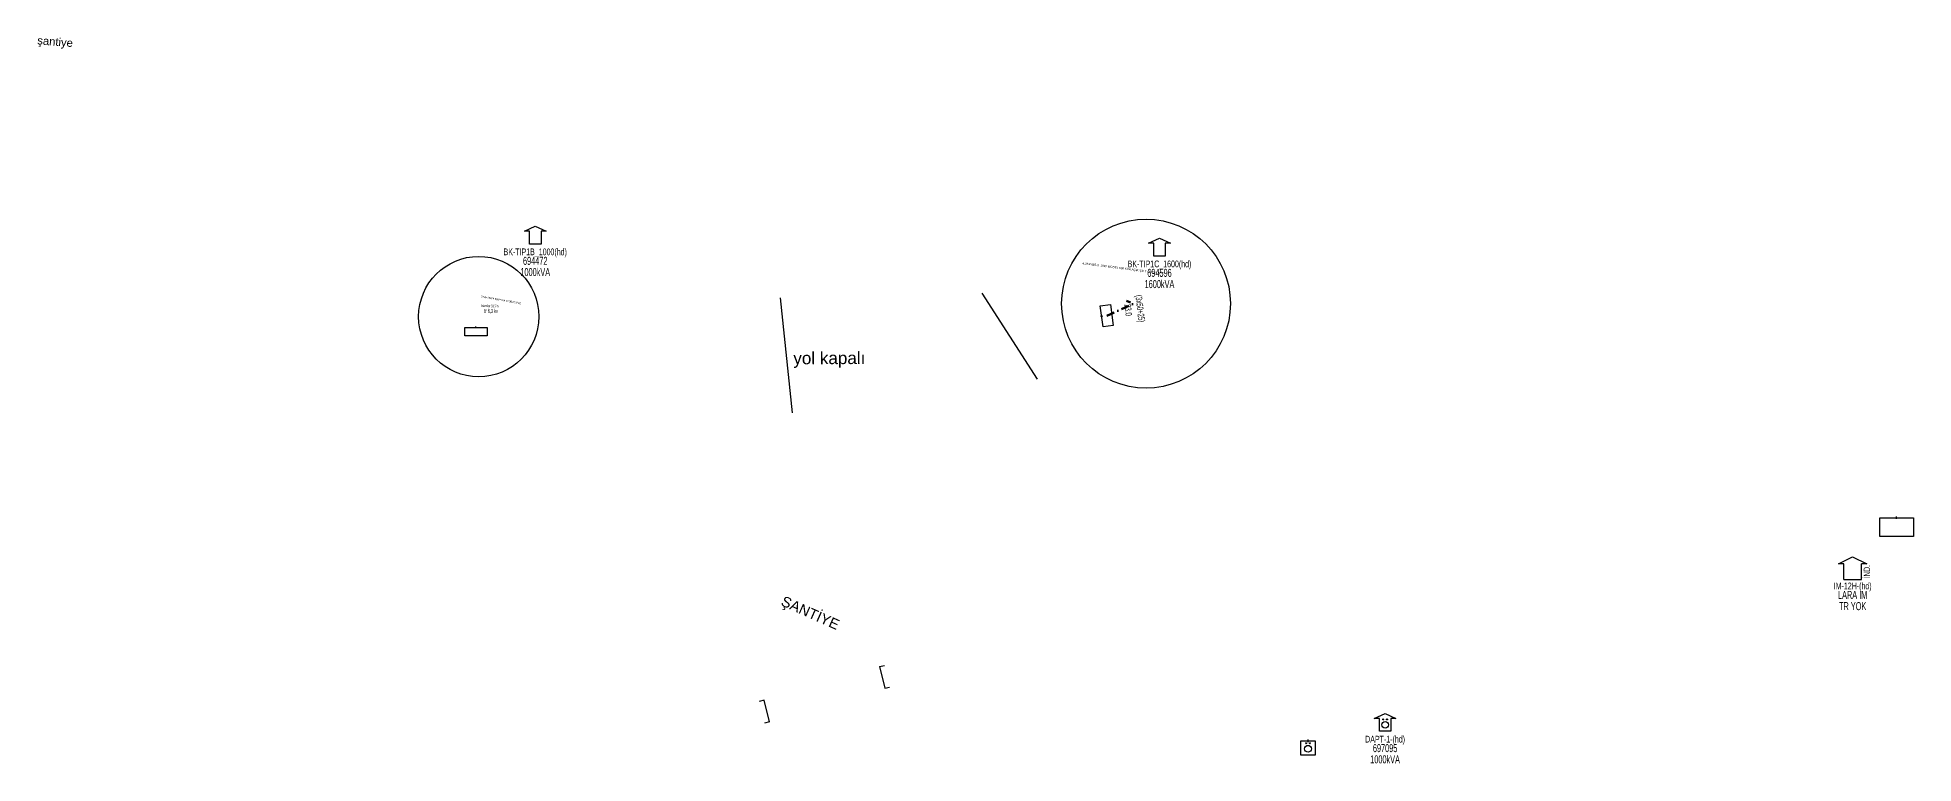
# Model space of a CAD drawing. Header units: millimetres. Extents: x 568462 to 571186, y 4080123 to 4081617.
# Drawn here: x 570600 to 571186, y 4080616 to 4080843 of the extents above; entities that cross this region are included whole.
import ezdxf
from ezdxf.enums import TextEntityAlignment as Align

# ---------------------------------------------------------------- set-up
doc = ezdxf.new("R2010")
doc.units = ezdxf.units.MM
doc.linetypes.add('DASHDOT', pattern=[5, 2.5, -1.25, 0, -1.25])
for name, color, linetype, lineweight in [('HAT_AG_YERALTI_MEVCUT', 126, 'DASHDOT', 50), ('KULLANICI', 4, 'Continuous', 25), ('TRAFO_MEVCUT', 5, 'Continuous', 30)]:
    doc.layers.add(name, color=color, linetype=linetype, lineweight=lineweight)
doc.layers.add('NIA_OG', color=6, linetype='Continuous')
doc.styles.get("Standard").update_dxf_attribs({"font": 'Arial'})

# ---------------------------------------------------------------- blocks, each defined once
blk = doc.blocks.new('OG_NIA', base_point=(-43.6726, 128.9236))
at = {"layer": 'NIA_OG'}
for p, q in [((-43.672618, 132.403582), (-45.232618, 132.403582)), ((-43.672618, 125.443582), (-43.672618, 132.403582)), ((-43.672618, 125.443582), (-45.232618, 125.443582))]:
    blk.add_line(p, q, dxfattribs=at)
blk = doc.blocks.new('MEV_INDMERK_KARE')
at = {"layer": 'TRAFO_MEVCUT', "linetype": 'Continuous'}
for p, q in [((-5.268651, -2.925), (-5.268651, 2.925)), ((-5.268651, 2.925), (5.268651, 2.925)), ((0, 2.535), (0, 3.315)), ((5.268651, 2.925), (5.268651, -2.925)), ((5.268651, -2.925), (-5.268651, -2.925))]:
    blk.add_line(p, q, dxfattribs=at)
blk = doc.blocks.new('MEV_INDMERK')
at = {"layer": 'TRAFO_MEVCUT', "linetype": 'Continuous'}
for p, q in [((-4.4, 2.4), (0, 4.6)), ((-2.8, 2.4), (-4.4, 2.4)), ((-2.8, -2.4), (-2.8, 2.4)), ((0, 4.6), (4.4, 2.4)), ((4.4, 2.4), (2.8, 2.4)), ((2.8, -2.4), (2.8, 2.4)), ((-2.8, -2.4), (2.8, -2.4))]:
    blk.add_line(p, q, dxfattribs=at)
at = {"layer": 'TRAFO_MEVCUT', "linetype": 'Continuous', "width": 0.6}
blk.add_text('İND.', height=2, rotation=90, dxfattribs=at).set_placement((5.417363, -0.010583), align=Align.CENTER)
blk = doc.blocks.new('MEV_OZELBINA_KARE')
at = {"layer": 'TRAFO_MEVCUT', "linetype": 'Continuous'}
for p, q in [((-2.25, 2.25), (2.25, 2.25)), ((-2.25, -2.25), (-2.25, 2.25)), ((0, 1.8), (0, 2.7)), ((2.25, 2.25), (2.25, -2.25)), ((2.25, -2.25), (-2.25, -2.25))]:
    blk.add_line(p, q, dxfattribs=at)
for centre, radius in [((0, -0.215091), 1.049264), ((-0.592312, 1.488957), 0.15614), ((0.592312, 1.488957), 0.15614)]:
    blk.add_circle(centre, radius, dxfattribs=at)
blk = doc.blocks.new('MEV_DAPT_OZEL')
at = {"layer": 'TRAFO_MEVCUT', "linetype": 'Continuous'}
for p, q in [((-3.4, 2), (0, 3.6)), ((-1.8, 2), (-3.4, 2)), ((-1.8, -2), (-1.8, 2)), ((0, 3.6), (3.4, 2)), ((1.8, 2), (1.8, -2)), ((3.4, 2), (1.8, 2)), ((1.8, -2), (-1.8, -2))]:
    blk.add_line(p, q, dxfattribs=at)
for centre, radius in [((0, 0), 1.049264), ((-0.592312, 1.704048), 0.15614), ((0.592312, 1.704048), 0.15614)]:
    blk.add_circle(centre, radius, dxfattribs=at)
blk = doc.blocks.new('MEV_BINA_KARE')
at = {"layer": 'TRAFO_MEVCUT', "linetype": 'Continuous'}
for p, q in [((-2.25, -2.25), (-2.25, 2.25)), ((-2.25, 2.25), (2.25, 2.25)), ((0, 1.8), (0, 2.7)), ((2.25, 2.25), (2.25, -2.25)), ((2.25, -2.25), (-2.25, -2.25))]:
    blk.add_line(p, q, dxfattribs=at)
blk = doc.blocks.new('MEV_BETKOSK')
at = {"layer": 'TRAFO_MEVCUT', "linetype": 'Continuous'}
for p, q in [((-3.4, 2), (0, 3.6)), ((-1.8, 2), (-3.4, 2)), ((-1.8, -2), (-1.8, 2)), ((0, 3.6), (3.4, 2)), ((3.4, 2), (1.8, 2)), ((1.8, 2), (1.8, -2)), ((1.8, -2), (-1.8, -2))]:
    blk.add_line(p, q, dxfattribs=at)

msp = doc.modelspace()

# ---------------------------------------------------------------- linework, layer by layer
at = {"layer": 'HAT_AG_YERALTI_MEVCUT', "flags": 128}
msp.add_lwpolyline([(570933.711, 4080755.911), (570942.100483, 4080759.660834), (570939.89, 4080760.56)], dxfattribs=at)
at = {"layer": 'KULLANICI', "flags": 128}
for points in [[(570831.682139, 4080761.47276), (570835.476633, 4080725.61479)], [(570831.682139, 4080761.47276), (570835.476633, 4080725.61479)], [(570831.682139, 4080761.47276), (570835.476633, 4080725.61479)], [(570831.682139, 4080761.47276), (570835.476633, 4080725.61479)], [(570894.670743, 4080762.990558), (570911.935692, 4080736.049649)], [(570894.670743, 4080762.990558), (570911.935692, 4080736.049649)], [(570894.670743, 4080762.990558), (570911.935692, 4080736.049649)], [(570894.670743, 4080762.990558), (570911.935692, 4080736.049649)]]:
    msp.add_lwpolyline(points, dxfattribs=at)
at = {"layer": 'KULLANICI'}
for centre, radius in [((570945.982193, 4080759.66303), 26.359807), ((570945.982193, 4080759.66303), 26.359807), ((570737.531898, 4080755.62947), 18.777748), ((570737.531898, 4080755.62947), 18.777748)]:
    msp.add_circle(centre, radius, dxfattribs=at)

# ---------------------------------------------------------------- block references
at = {"layer": 'NIA_OG'}
for p, rotation in [((570863.556464, 4080642.982908), 193.051995), ((570827.512208, 4080632.477718), 13.995212)]:
    msp.add_blockref('OG_NIA', p, dxfattribs=dict(at, rotation=rotation))
at = {"layer": 'TRAFO_MEVCUT'}
for name, p in [('MEV_BETKOSK', (570755.179804, 4080780.285346)), ('MEV_BETKOSK', (570755.179804, 4080780.285346)), ('MEV_BETKOSK', (570950.181616, 4080776.529057)), ('MEV_BETKOSK', (570950.181616, 4080776.529057)), ('MEV_INDMERK_KARE', (571180.451, 4080689.938)), ('MEV_INDMERK_KARE', (571180.451, 4080689.938)), ('MEV_INDMERK', (571166.719473, 4080676.002477)), ('MEV_INDMERK', (571166.719473, 4080676.002477)), ('MEV_DAPT_OZEL', (571020.660076, 4080628.180201)), ('MEV_DAPT_OZEL', (571020.660076, 4080628.180201)), ('MEV_OZELBINA_KARE', (570996.577517, 4080620.956477)), ('MEV_OZELBINA_KARE', (570996.577517, 4080620.956477))]:
    msp.add_blockref(name, p, dxfattribs=at)
at = {"layer": 'TRAFO_MEVCUT', "yscale": 0.712414, "rotation": 97.83319499999999}
for xscale in [1.480580999999999, 1.480581]:
    msp.add_blockref('MEV_BINA_KARE', (570933.711, 4080755.911), dxfattribs=dict(at, xscale=xscale))
at = {"layer": 'TRAFO_MEVCUT', "xscale": 1.549107, "yscale": 0.5874080000000002}
msp.add_blockref('MEV_BINA_KARE', (570736.633, 4080750.948), dxfattribs=at)
msp.add_blockref('MEV_BINA_KARE', (570736.633, 4080750.948), dxfattribs=at)

# ---------------------------------------------------------------- texts
at = {"layer": 'HAT_AG_YERALTI_MEVCUT', "lineweight": 30, "width": 0.53}
msp.add_text('23.0', height=2.05, rotation=276.584812, dxfattribs=at).set_placement((570941.459719, 4080757.799357), align=Align.TOP_CENTER)
msp.add_text('(3x50+25)', height=2.05, rotation=276.584812, dxfattribs=at).set_placement((570943.148504, 4080757.994303), align=Align.CENTER)
at = {"layer": 'KULLANICI'}
for s, height, rotation, p in [('şantiye', 2.5103, 355.4712, (570605.300526, 4080842.699468)), ('şantiye', 2.5103, 355.4712, (570605.300526, 4080842.699468)), ('ŞANTİYE', 3.224, 335.9849, (570841.782341, 4080664.634816)), ('ŞANTİYE', 3.224, 335.9849, (570841.782341, 4080664.634816))]:
    msp.add_text(s, height=height, rotation=rotation, dxfattribs=at).set_placement(p, align=Align.TOP_CENTER)
for s, height, rotation, p in [('6,3KV IBE-3  1997 MODEL 630 KVA AÇIK ŞALT  2KÇ+1ADY', 0.665299, 352.7468, (570926.130559, 4080771.96361)), ('6,3KV IBE-3  1997 MODEL 630 KVA AÇIK ŞALT  2KÇ+1ADY', 0.665299, 352.7468, (570926.130559, 4080771.96361)), ('2YA+1SYA 630 KVA 1998 MODEL', 0.592091, 350.0905, (570738.232883, 4080761.616795)), ('2YA+1SYA 630 KVA 1998 MODEL', 0.592091, 350.0905, (570738.232883, 4080761.616795))]:
    msp.add_text(s, height=height, rotation=rotation, dxfattribs=at).set_placement(p)
at = {"layer": 'KULLANICI', "width": 0.53}
for s, height, rotation, p in [('hücreler 31,5 kv', 0.825, 358.5312, (570741.106373, 4080758.978669)), ('hücreler 31,5 kv', 0.825, 358.5312, (570741.106373, 4080758.978669)), ('tr 6,3 kv', 1.3175, 359.5225, (570741.394852, 4080757.375511)), ('tr 6,3 kv', 1.3175, 359.5225, (570741.394852, 4080757.375511))]:
    msp.add_text(s, height=height, rotation=rotation, dxfattribs=at).set_placement(p, align=Align.MIDDLE_CENTER)
at = {"layer": 'KULLANICI'}
msp.add_text('yol kapalı', height=3.8134, rotation=0.231, dxfattribs=at).set_placement((570847.0498, 4080742.69), align=Align.MIDDLE_CENTER)
msp.add_text('yol kapalı', height=3.8134, rotation=0.231, dxfattribs=at).set_placement((570847.0498, 4080742.69), align=Align.MIDDLE_CENTER)
at = {"layer": 'TRAFO_MEVCUT', "width": 0.6}
for s, height, p in [('BK-TIP1B_1000(hd)', 2.1, (570755.179804, 4080774.785346)), ('BK-TIP1B_1000(hd)', 2.1, (570755.179804, 4080774.785346)), ('1000kVA', 2.5, (570755.179804, 4080768.285346)), ('1000kVA', 2.5, (570755.179804, 4080768.285346)), ('694472', 2.5, (570755.179804, 4080771.785346)), ('694472', 2.5, (570755.179804, 4080771.785346)), ('BK-TIP1C_1600(hd)', 2.1, (570950.181616, 4080771.029057)), ('BK-TIP1C_1600(hd)', 2.1, (570950.181616, 4080771.029057)), ('694596', 2.5, (570950.181616, 4080768.029057)), ('694596', 2.5, (570950.181616, 4080768.029057)), ('1600kVA', 2.5, (570950.181616, 4080764.529057)), ('1600kVA', 2.5, (570950.181616, 4080764.529057)), ('IM-12H-(hd)', 2.1, (571166.719473, 4080670.502477)), ('IM-12H-(hd)', 2.1, (571166.719473, 4080670.502477)), ('LARA IM', 2.5, (571166.719473, 4080667.502477)), ('LARA IM', 2.5, (571166.719473, 4080667.502477)), ('TR YOK', 2.5, (571166.719473, 4080664.002477)), ('TR YOK', 2.5, (571166.719473, 4080664.002477)), ('DAPT-1-(hd)', 2.1, (571020.660076, 4080622.680201)), ('DAPT-1-(hd)', 2.1, (571020.660076, 4080622.680201)), ('1000kVA', 2.5, (571020.660076, 4080616.180201)), ('1000kVA', 2.5, (571020.660076, 4080616.180201)), ('697095', 2.5, (571020.660076, 4080619.680201)), ('697095', 2.5, (571020.660076, 4080619.680201))]:
    msp.add_text(s, height=height, dxfattribs=at).set_placement(p, align=Align.CENTER)

doc.saveas('drawing.dxf')
